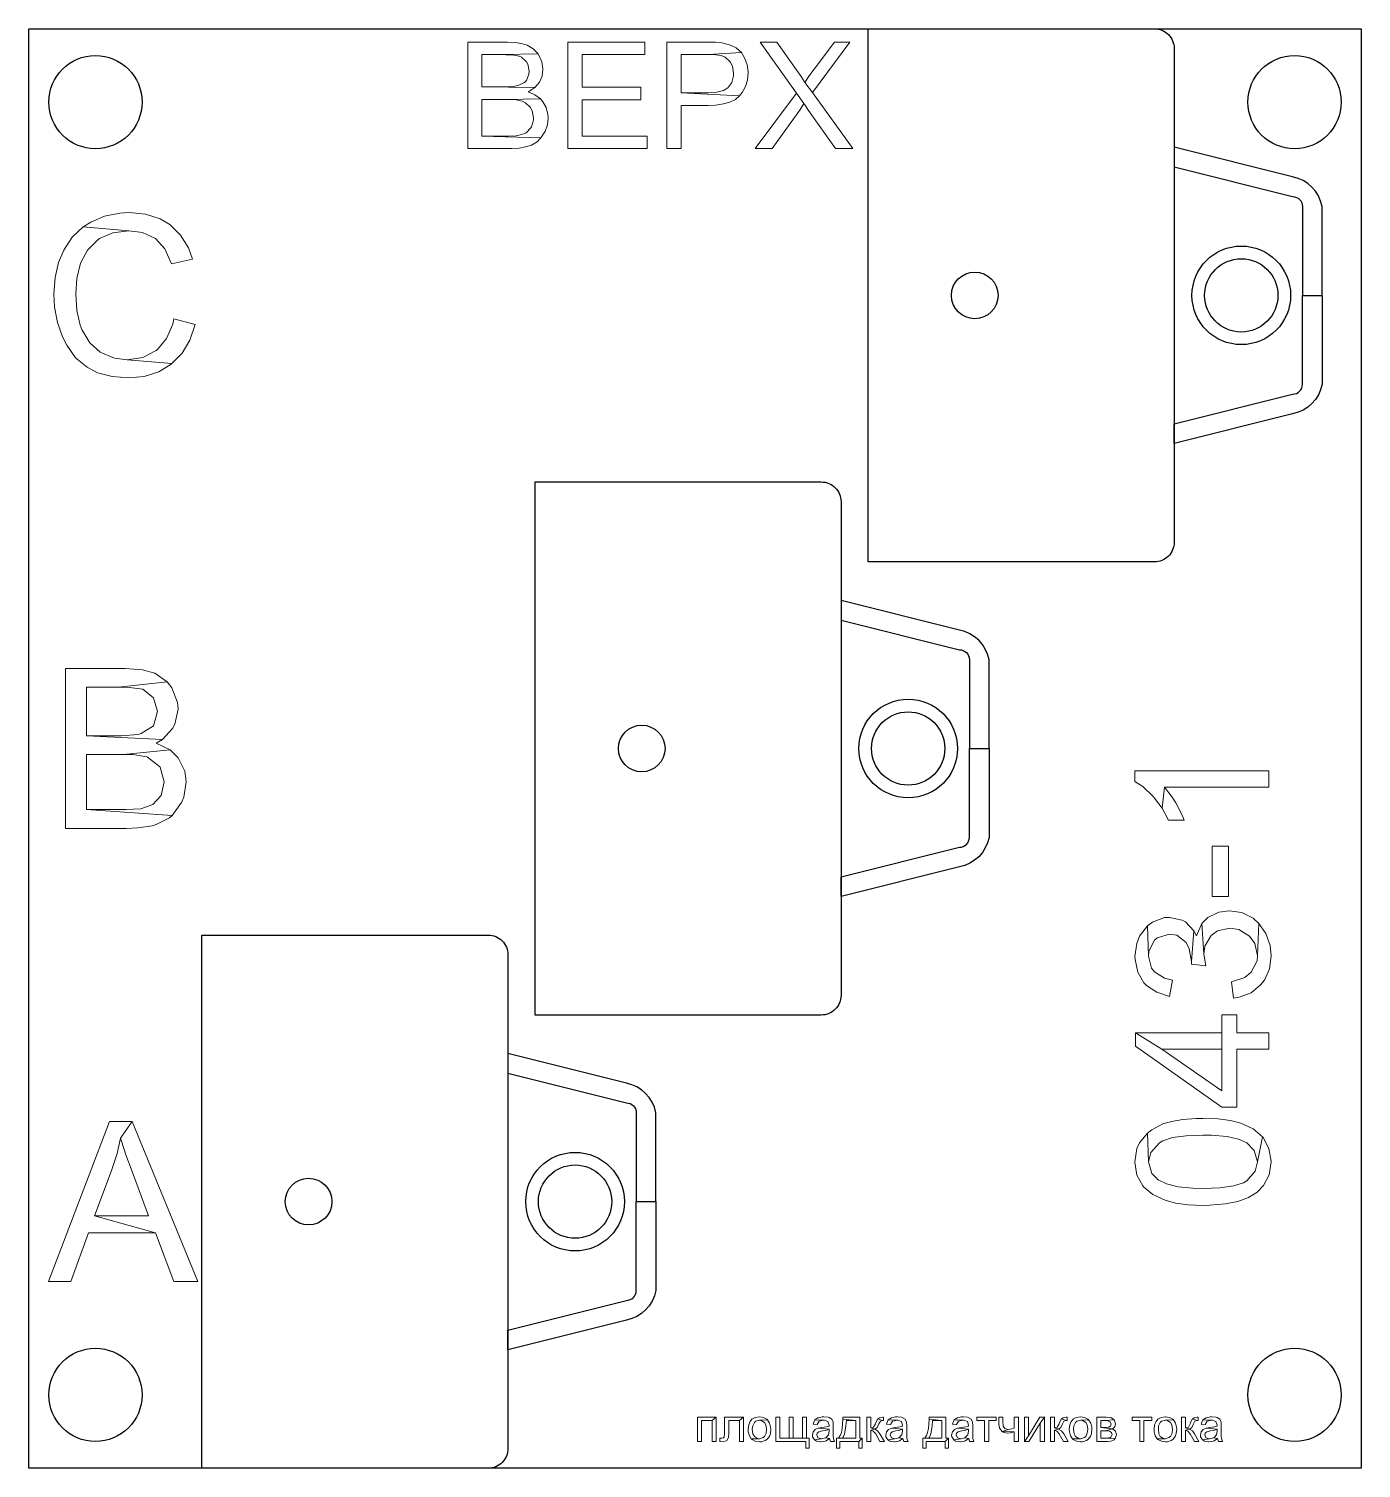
# Model space of a CAD drawing. Header units: millimetres. Extents: x -999 to 572, y 278 to 1201.
# Drawn here: x 112 to 212, y 1052 to 1160 of the extents above; entities that cross this region are included whole.
import ezdxf

# ---------------------------------------------------------------- set-up
doc = ezdxf.new("R2010")
doc.units = ezdxf.units.MM
doc.header["$MEASUREMENT"] = 0
doc.layers.add('Drawing', color=30, linetype='Continuous')

msp = doc.modelspace()

# ---------------------------------------------------------------- linework, layer by layer
msp.add_lwpolyline([(112, 1160), (212, 1160), (212, 1052), (112, 1052)], close=True)
for centre, radius in [((117, 1154.5), 3.5), ((207, 1154.5), 3.5), ((203, 1140), 2.75), ((183, 1140), 1.75), ((178, 1106), 2.75), ((158, 1106), 1.75), ((153, 1072), 2.75), ((133, 1072), 1.75), ((117, 1057.5), 3.5), ((207, 1057.5), 3.5)]:
    msp.add_circle(centre, radius)
at = {"layer": 'Drawing'}
for points in [[(196.48, 1160, -0.414214), (197.96, 1158.52), (197.96, 1121.48, -0.414214), (196.48, 1120), (175, 1120), (175, 1160)], [(125, 1052), (125, 1092), (146.48, 1092, -0.414214), (147.96, 1090.52), (147.96, 1053.48, -0.414214), (146.48, 1052)]]:
    msp.add_lwpolyline(points, format="xyb", dxfattribs=at)
at = {"layer": 'Drawing', "color": 30, "lineweight": 0}
for points in [[(147.94, 1159), (144.94, 1159), (144.94, 1151.01), (147.99, 1151.01), (148.26, 1151.01), (148.81, 1151.05), (149.28, 1151.14), (149.72, 1151.28), (150.16, 1151.53), (150.44, 1151.81), (146, 1151.95), (146, 1154.69), (147.85, 1154.69), (150.4, 1154.75), (149.99, 1155.05), (149.47, 1155.26), (149.54, 1155.29), (149.99, 1155.6), (146, 1155.64), (146, 1158.06), (147.6, 1158.06), (150.22, 1158.11), (149.86, 1158.49), (149.41, 1158.76), (149.06, 1158.88), (148.55, 1158.97)], [(158.24, 1159), (152.45, 1159), (152.45, 1151.01), (158.42, 1151.01), (158.42, 1151.95), (153.52, 1151.95), (153.52, 1154.67), (157.94, 1154.67), (157.94, 1155.61), (153.52, 1155.61), (153.52, 1158.06), (158.24, 1158.06)], [(162.9, 1159), (159.88, 1159), (159.88, 1151.01), (160.95, 1151.01), (160.95, 1154.25), (162.99, 1154.25), (163.55, 1154.27), (164.13, 1154.36), (164.62, 1154.5), (165.03, 1154.7), (165.34, 1154.96), (160.95, 1155.2), (160.95, 1158.06), (162.99, 1158.06), (165.48, 1158.21), (165.1, 1158.56), (165.1, 1158.56), (164.66, 1158.78), (164.12, 1158.92), (164.01, 1158.94), (163.53, 1158.99)], [(168.15, 1159), (166.89, 1159), (169.61, 1155.17), (170.18, 1154.39), (170.24, 1154.3), (170.53, 1153.86), (172.54, 1151.01), (173.85, 1151.01), (170.83, 1155.23), (170.24, 1155.97), (170.21, 1156.03), (169.96, 1156.43), (169.6, 1156.95)], [(173.63, 1159), (172.48, 1159), (170.87, 1156.88), (170.85, 1156.84), (170.52, 1156.4), (170.24, 1155.97), (170.83, 1155.23)], [(150.22, 1158.11), (147.6, 1158.06), (147.81, 1158.05), (148.41, 1158.02), (148.81, 1157.95), (148.98, 1157.88), (149.36, 1157.53), (149.45, 1157.35), (149.55, 1156.83), (149.53, 1156.6), (149.35, 1156.13), (149.21, 1155.98), (148.74, 1155.74), (148.36, 1155.67), (147.73, 1155.64), (146, 1155.64), (149.99, 1155.6), (150.32, 1155.99), (150.52, 1156.44), (150.59, 1156.96), (150.59, 1157.01), (150.5, 1157.53), (150.28, 1158.01)], [(165.48, 1158.21), (162.99, 1158.06), (163.56, 1158.04), (163.97, 1157.99), (164.26, 1157.87), (164.65, 1157.52), (164.81, 1157.19), (164.89, 1156.66), (164.89, 1156.48), (164.76, 1155.97), (164.47, 1155.58), (164.13, 1155.37), (163.64, 1155.24), (163.01, 1155.2), (160.95, 1155.2), (165.34, 1154.96), (165.54, 1155.21), (165.79, 1155.66), (165.94, 1156.15), (165.99, 1156.69), (165.99, 1156.76), (165.92, 1157.29), (165.75, 1157.78)], [(150.4, 1154.75), (147.85, 1154.69), (148, 1154.69), (148.58, 1154.66), (149.02, 1154.57), (149.27, 1154.45), (149.66, 1154.1), (149.79, 1153.84), (149.88, 1153.32), (149.88, 1153.14), (149.72, 1152.65), (149.68, 1152.58), (149.32, 1152.2), (149.23, 1152.15), (148.71, 1151.99), (148.58, 1151.97), (147.99, 1151.95), (146, 1151.95), (150.44, 1151.81), (150.74, 1152.28), (150.75, 1152.29), (150.92, 1152.79), (150.98, 1153.32), (150.96, 1153.58), (150.84, 1154.09), (150.59, 1154.53)], [(169.61, 1155.17), (166.52, 1151.01), (167.79, 1151.01), (169.8, 1153.79), (169.87, 1153.89), (170.18, 1154.39)], [(119.54, 1146.22), (118.83, 1146.17), (117.69, 1145.94), (116.65, 1145.48), (116.09, 1145.13), (119.52, 1144.85), (120.53, 1144.72), (121.52, 1144.27), (122.21, 1143.48), (122.72, 1142.36), (124.29, 1142.72), (123.98, 1143.56), (123.38, 1144.52), (122.59, 1145.31), (121.85, 1145.74), (120.76, 1146.09)], [(116.09, 1145.13), (115.25, 1144.37), (114.62, 1143.38), (114.24, 1142.47), (113.99, 1141.35), (113.88, 1140.11), (113.94, 1139.12), (114.16, 1137.97), (114.52, 1136.88), (114.85, 1136.25), (115.51, 1135.31), (116.37, 1134.6), (117.16, 1134.19), (118.25, 1133.91), (119.52, 1133.81), (120.66, 1133.91), (121.75, 1134.27), (122.69, 1134.83), (122.74, 1134.88), (119.39, 1135.16), (118.43, 1135.28), (117.36, 1135.74), (116.57, 1136.43), (115.97, 1137.44), (115.86, 1137.77), (115.61, 1138.86), (115.53, 1140.11), (115.53, 1140.11), (115.61, 1141.27), (115.89, 1142.41), (116.4, 1143.38), (117.21, 1144.19), (117.31, 1144.27), (118.3, 1144.7), (119.52, 1144.85)], [(122.89, 1138.23), (122.82, 1137.85), (122.33, 1136.76), (121.65, 1135.94), (121.55, 1135.87), (120.56, 1135.33), (119.39, 1135.16), (122.74, 1134.88), (123.5, 1135.66), (124.09, 1136.63), (124.49, 1137.82)], [(119.24, 1112.01), (114.75, 1112.01), (114.75, 1100.01), (119.31, 1100.01), (120.18, 1100.04), (121.27, 1100.21), (121.55, 1100.29), (122.56, 1100.8), (122.77, 1100.98), (116.32, 1101.43), (116.32, 1105.54), (119.11, 1105.54), (122.61, 1105.9), (121.55, 1106.41), (122.03, 1106.68), (116.32, 1106.96), (116.32, 1110.59), (118.73, 1110.59), (122.39, 1111), (121.45, 1111.66), (120.53, 1111.91)], [(122.39, 1111), (118.73, 1110.59), (119.57, 1110.57), (120.56, 1110.44), (121.37, 1109.81), (121.65, 1108.77), (121.35, 1107.7), (120.43, 1107.12), (120.2, 1107.04), (118.93, 1106.96), (116.32, 1106.96), (122.03, 1106.68), (122.79, 1107.5), (122.97, 1107.83), (123.22, 1108.94), (123.17, 1109.45), (122.74, 1110.54)], [(122.61, 1105.9), (119.11, 1105.54), (119.82, 1105.54), (120.86, 1105.37), (120.91, 1105.34), (121.8, 1104.65), (121.85, 1104.6), (122.16, 1103.49), (121.93, 1102.47), (121.32, 1101.81), (120.41, 1101.48), (119.31, 1101.43), (116.32, 1101.43), (122.77, 1100.98), (123.45, 1101.94), (123.63, 1102.35), (123.81, 1103.49), (123.71, 1104.3), (123.22, 1105.31)], [(195.01, 1104.32), (195.01, 1103.53), (195.61, 1103.15), (196.35, 1102.43), (196.48, 1102.28), (197.05, 1101.52), (197.24, 1103.09), (205.07, 1103.09), (205.07, 1104.32)], [(197.05, 1101.52), (197.54, 1100.63), (198.72, 1100.63), (198.56, 1101.01), (198.09, 1101.92), (197.81, 1102.36), (197.24, 1103.09)], [(202.05, 1094.9), (200.82, 1094.9), (200.82, 1098.67), (202.05, 1098.67), (202.05, 1094.9)], [(195.97, 1092.69), (196.03, 1090.42), (196.05, 1090.79), (196.48, 1091.61), (196.69, 1091.8), (197.6, 1092.08), (198.15, 1091.99), (198.85, 1091.44), (199.09, 1090.98), (199.26, 1090.02), (199.45, 1092.31), (198.81, 1092.99), (198.56, 1093.12), (197.62, 1093.33), (197.24, 1093.31), (196.33, 1092.97)], [(200.04, 1092.86), (200.19, 1090.57), (200.27, 1091.17), (200.74, 1091.97), (201.21, 1092.31), (202.14, 1092.52), (202.82, 1092.42), (203.62, 1091.93), (204.01, 1091.38), (204.22, 1090.47), (204.32, 1092.86), (203.88, 1093.27), (203.05, 1093.69), (202.1, 1093.82), (201.31, 1093.73), (200.49, 1093.33)], [(195.01, 1090.4), (195.03, 1090.17), (195.23, 1089.22), (195.69, 1088.43), (195.88, 1088.22), (196.65, 1087.71), (197.62, 1087.39), (197.83, 1088.62), (197.24, 1088.77), (196.48, 1089.24), (196.26, 1089.51), (196.03, 1090.42), (195.97, 1092.69), (195.37, 1091.91), (195.16, 1091.38)], [(199.26, 1089.83), (200.34, 1089.7), (200.19, 1090.57), (200.04, 1092.86), (199.64, 1091.95), (199.45, 1092.31), (199.26, 1090.02)], [(202.27, 1088.49), (202.41, 1087.26), (202.84, 1087.35), (203.73, 1087.67), (204.45, 1088.26), (204.73, 1088.62), (205.11, 1089.47), (205.24, 1090.45), (205.17, 1091.23), (204.85, 1092.12), (204.32, 1092.86), (204.22, 1090.47), (204.18, 1090.06), (203.75, 1089.22), (203.26, 1088.83)], [(195.06, 1084.66), (195.06, 1083.66), (201.55, 1079.1), (202.67, 1079.1), (202.67, 1083.43), (205.07, 1083.43), (205.07, 1084.66), (202.67, 1084.66), (202.67, 1086.01), (201.55, 1086.01), (201.55, 1084.66), (201.55, 1080.31), (197.03, 1083.43)], [(195.06, 1084.66), (197.03, 1083.43), (201.55, 1083.43), (201.55, 1080.31), (201.55, 1084.66)], [(119.77, 1078.01), (118.07, 1078.01), (113.48, 1066.01), (115.15, 1066.01), (116.47, 1069.66), (121.5, 1069.66), (116.93, 1070.93), (118.25, 1074.46), (118.25, 1074.48), (118.63, 1075.62), (118.88, 1076.77)], [(119.77, 1078.01), (118.88, 1076.77), (118.96, 1076.54), (119.29, 1075.52), (119.75, 1074.25), (120.99, 1070.93), (116.93, 1070.93), (121.5, 1069.66), (122.89, 1066.01), (124.69, 1066.01)], [(195.95, 1077.15), (196.03, 1074.99), (196.2, 1075.69), (196.86, 1076.41), (197.11, 1076.56), (197.83, 1076.81), (198.85, 1076.94), (200.12, 1076.98), (200.76, 1076.98), (201.93, 1076.89), (202.8, 1076.7), (203.41, 1076.41), (203.96, 1075.83), (204.22, 1074.99), (204.6, 1076.87), (203.9, 1077.47), (202.97, 1077.89), (202.2, 1078.08), (201.25, 1078.21), (200.12, 1078.25), (199.62, 1078.25), (198.6, 1078.17), (197.77, 1078.02), (197.11, 1077.83), (196.29, 1077.4)], [(195.01, 1074.99), (195.01, 1074.96), (195.16, 1073.99), (195.61, 1073.18), (195.65, 1073.12), (196.35, 1072.53), (197.28, 1072.1), (198.05, 1071.89), (199, 1071.76), (200.12, 1071.72), (200.63, 1071.74), (201.78, 1071.83), (202.73, 1072.02), (203.54, 1072.31), (204.2, 1072.72), (204.66, 1073.2), (205.09, 1074.01), (205.24, 1074.99), (205.24, 1075.03), (205.07, 1076), (204.64, 1076.81), (204.6, 1076.87), (204.22, 1074.99), (204.05, 1074.29), (203.41, 1073.56), (203.16, 1073.42), (202.41, 1073.18), (201.42, 1073.03), (200.12, 1072.99), (199.36, 1073.01), (198.26, 1073.12), (197.39, 1073.33), (196.75, 1073.63), (196.29, 1074.1), (196.03, 1074.99), (195.95, 1077.15), (195.35, 1076.41), (195.16, 1075.98)], [(163.6, 1055.83), (162.18, 1055.83), (162.18, 1054.01), (162.48, 1054.01), (162.48, 1055.57), (163.3, 1055.57)], [(163.6, 1055.83), (163.3, 1055.57), (163.3, 1054.01), (163.6, 1054.01)], [(165.64, 1055.83), (164.21, 1055.83), (164.21, 1054.63), (164.19, 1054.34), (164.14, 1054.29), (164.02, 1054.26), (163.87, 1054.26), (163.87, 1054.01), (164.13, 1053.99), (164.38, 1054.07), (164.5, 1054.25), (164.51, 1054.31), (164.53, 1054.66), (164.53, 1055.57), (165.33, 1055.57)], [(165.64, 1055.83), (165.33, 1055.57), (165.33, 1054.01), (165.64, 1054.01)], [(166.84, 1055.86), (166.83, 1055.86), (166.52, 1055.81), (166.27, 1055.67), (166.14, 1055.51), (166.03, 1055.25), (165.98, 1054.92), (166, 1054.72), (166.08, 1054.44), (166.22, 1054.21), (166.84, 1054.21), (166.7, 1054.23), (166.46, 1054.39), (166.35, 1054.58), (166.3, 1054.92), (166.33, 1055.19), (166.46, 1055.43), (166.55, 1055.52), (166.84, 1055.6), (167.45, 1055.62), (167.39, 1055.67), (167.15, 1055.81)], [(167.45, 1055.62), (166.84, 1055.6), (166.97, 1055.59), (167.21, 1055.43), (167.32, 1055.25), (167.37, 1054.93), (167.34, 1054.63), (167.21, 1054.39), (167.11, 1054.31), (166.84, 1054.21), (166.22, 1054.21), (166.28, 1054.15), (166.52, 1054.02), (166.84, 1053.97), (166.99, 1053.97), (167.27, 1054.09), (167.39, 1054.15), (167.58, 1054.39), (167.66, 1054.61), (167.69, 1054.93), (167.67, 1055.09), (167.59, 1055.38)], [(168.36, 1055.83), (168.06, 1055.83), (168.06, 1054.01), (170.32, 1054.01), (170.32, 1053.5), (170.58, 1053.5), (170.58, 1054.26), (170.37, 1054.26), (169.36, 1054.26), (168.36, 1054.26)], [(169.36, 1055.83), (169.06, 1055.83), (169.06, 1054.26), (168.36, 1054.26), (169.36, 1054.26)], [(170.37, 1055.83), (170.07, 1055.83), (170.07, 1054.26), (169.36, 1054.26), (170.37, 1054.26)], [(170.99, 1055.62), (170.98, 1055.59), (170.87, 1055.3), (171.17, 1055.27), (171.17, 1055.28), (171.31, 1055.54), (171.33, 1055.54), (171.63, 1055.6)], [(171.68, 1055.86), (171.55, 1055.86), (171.26, 1055.79), (171.23, 1055.79), (170.99, 1055.62), (171.63, 1055.6), (171.71, 1055.6), (171.98, 1055.51), (172.08, 1055.24), (172.06, 1055.16), (171.87, 1055.11), (171.52, 1055.06), (171.25, 1055.01), (172.06, 1054.92), (172.06, 1054.8), (172.06, 1054.79), (172.01, 1054.5), (171.82, 1054.29), (171.79, 1054.28), (172.09, 1054.23), (172.16, 1054.01), (172.48, 1054.01), (172.4, 1054.23), (172.38, 1054.39), (172.38, 1054.77), (172.38, 1055.17), (172.37, 1055.46), (172.27, 1055.67), (172.06, 1055.81), (172, 1055.83)], [(174.36, 1055.83), (173.1, 1055.83), (173.1, 1055.68), (174.06, 1055.57), (174.06, 1054.26), (173.08, 1054.26), (172.78, 1054.26), (172.62, 1054.26), (172.62, 1053.5), (172.88, 1053.5), (172.88, 1054.01), (174.3, 1054.01), (174.55, 1054.26), (174.36, 1054.26)], [(173.1, 1055.68), (173.08, 1055.3), (173.05, 1054.98), (172.99, 1054.69), (172.89, 1054.45), (172.78, 1054.26), (173.08, 1054.26), (173.12, 1054.34), (173.21, 1054.58), (173.28, 1054.85), (173.32, 1055.19), (173.36, 1055.57), (174.06, 1055.57)], [(175.19, 1055.83), (174.89, 1055.83), (174.89, 1054.01), (175.19, 1054.01), (175.19, 1054.85), (175.49, 1054.93), (175.19, 1055.04)], [(175.72, 1055.7), (175.57, 1055.43), (175.54, 1055.33), (175.4, 1055.09), (175.19, 1055.04), (175.49, 1054.93), (175.67, 1055.06), (175.8, 1055.32), (175.91, 1055.54), (176.07, 1055.57)], [(176.15, 1055.83), (176.09, 1055.83), (175.85, 1055.79), (175.72, 1055.7), (175.72, 1055.7), (176.07, 1055.57), (176.15, 1055.57)], [(176.5, 1055.62), (176.48, 1055.59), (176.37, 1055.3), (176.66, 1055.27), (176.68, 1055.28), (176.82, 1055.54), (176.84, 1055.54), (177.14, 1055.6)], [(177.19, 1055.86), (177.06, 1055.86), (176.77, 1055.79), (176.74, 1055.79), (176.5, 1055.62), (177.14, 1055.6), (177.22, 1055.6), (177.49, 1055.51), (177.57, 1055.24), (177.57, 1055.16), (177.38, 1055.11), (177.03, 1055.06), (176.76, 1055.01), (177.57, 1054.92), (177.57, 1054.8), (177.57, 1054.79), (177.52, 1054.5), (177.31, 1054.29), (177.3, 1054.28), (177.6, 1054.23), (177.67, 1054.01), (177.99, 1054.01), (177.91, 1054.23), (177.89, 1054.39), (177.89, 1054.77), (177.89, 1055.17), (177.87, 1055.46), (177.78, 1055.67), (177.55, 1055.81), (177.51, 1055.83)], [(180.83, 1055.83), (179.57, 1055.83), (179.57, 1055.68), (180.52, 1055.57), (180.52, 1054.26), (179.55, 1054.26), (179.26, 1054.26), (179.1, 1054.26), (179.1, 1053.5), (179.36, 1053.5), (179.36, 1054.01), (180.78, 1054.01), (181.03, 1054.26), (180.83, 1054.26)], [(179.57, 1055.68), (179.55, 1055.3), (179.52, 1054.98), (179.45, 1054.69), (179.37, 1054.45), (179.26, 1054.26), (179.55, 1054.26), (179.6, 1054.34), (179.69, 1054.58), (179.76, 1054.85), (179.81, 1055.19), (179.82, 1055.57), (180.52, 1055.57)], [(181.45, 1055.62), (181.43, 1055.59), (181.32, 1055.3), (181.61, 1055.27), (181.63, 1055.28), (181.77, 1055.54), (181.78, 1055.54), (182.09, 1055.6)], [(182.14, 1055.86), (182.01, 1055.86), (181.72, 1055.79), (181.69, 1055.79), (181.45, 1055.62), (182.09, 1055.6), (182.17, 1055.6), (182.44, 1055.51), (182.52, 1055.24), (182.52, 1055.16), (182.33, 1055.11), (181.98, 1055.06), (181.7, 1055.01), (182.52, 1054.92), (182.52, 1054.8), (182.52, 1054.79), (182.47, 1054.5), (182.26, 1054.29), (182.25, 1054.28), (182.55, 1054.23), (182.61, 1054.01), (182.93, 1054.01), (182.85, 1054.23), (182.84, 1054.39), (182.84, 1054.77), (182.84, 1055.17), (182.82, 1055.46), (182.73, 1055.67), (182.5, 1055.81), (182.44, 1055.83)], [(184.61, 1055.83), (183.14, 1055.83), (183.14, 1055.57), (183.73, 1055.57), (183.73, 1054.01), (184.04, 1054.01), (184.04, 1055.57), (184.61, 1055.57)], [(185.11, 1055.83), (184.8, 1055.83), (184.8, 1055.35), (184.8, 1055.32), (184.85, 1055.01), (184.87, 1054.98), (185.06, 1054.76), (185.5, 1054.9), (185.25, 1054.98), (185.12, 1055.16), (185.12, 1055.17), (185.11, 1055.48)], [(186.27, 1055.83), (185.95, 1055.83), (185.95, 1055), (185.78, 1054.95), (185.5, 1054.9), (185.06, 1054.76), (185.95, 1054.74), (185.95, 1054.01), (186.27, 1054.01)], [(187.04, 1055.83), (186.72, 1055.83), (186.72, 1054.01), (187.04, 1054.44)], [(188.22, 1055.83), (187.88, 1055.83), (187.04, 1054.44), (186.72, 1054.01), (187.05, 1054.01), (187.9, 1055.38)], [(188.22, 1055.83), (187.9, 1055.38), (187.9, 1054.01), (188.22, 1054.01)], [(188.98, 1055.83), (188.67, 1055.83), (188.67, 1054.01), (188.98, 1054.01), (188.98, 1054.85), (189.27, 1054.93), (188.98, 1055.04)], [(189.5, 1055.7), (189.35, 1055.43), (189.32, 1055.33), (189.19, 1055.09), (188.98, 1055.04), (189.27, 1054.93), (189.45, 1055.06), (189.58, 1055.32), (189.69, 1055.54), (189.85, 1055.57)], [(189.93, 1055.83), (189.86, 1055.83), (189.64, 1055.79), (189.51, 1055.7), (189.5, 1055.7), (189.85, 1055.57), (189.93, 1055.57)], [(190.93, 1055.86), (190.92, 1055.86), (190.61, 1055.81), (190.37, 1055.67), (190.23, 1055.51), (190.12, 1055.25), (190.09, 1054.92), (190.1, 1054.72), (190.17, 1054.44), (190.33, 1054.21), (190.93, 1054.21), (190.8, 1054.23), (190.55, 1054.39), (190.45, 1054.58), (190.41, 1054.92), (190.44, 1055.19), (190.55, 1055.43), (190.66, 1055.52), (190.93, 1055.6), (191.54, 1055.62), (191.49, 1055.67), (191.24, 1055.81)], [(191.54, 1055.62), (190.93, 1055.6), (191.08, 1055.59), (191.32, 1055.43), (191.43, 1055.25), (191.48, 1054.93), (191.44, 1054.63), (191.32, 1054.39), (191.22, 1054.31), (190.93, 1054.21), (190.33, 1054.21), (190.37, 1054.15), (190.63, 1054.02), (190.93, 1053.97), (191.09, 1053.97), (191.38, 1054.09), (191.49, 1054.15), (191.68, 1054.39), (191.75, 1054.61), (191.78, 1054.93), (191.78, 1055.09), (191.7, 1055.38)], [(192.85, 1055.83), (192.15, 1055.83), (192.15, 1054.01), (192.96, 1054.01), (193.2, 1054.02), (193.45, 1054.13), (193.53, 1054.23), (192.45, 1054.26), (192.45, 1054.8), (192.82, 1054.8), (193.33, 1054.95), (192.45, 1055.06), (192.45, 1055.57), (192.78, 1055.57), (193.45, 1055.62), (193.25, 1055.78), (193.18, 1055.79)], [(193.45, 1055.62), (192.78, 1055.57), (192.86, 1055.57), (193.14, 1055.51), (193.23, 1055.32), (193.18, 1055.16), (193.06, 1055.08), (192.78, 1055.06), (192.45, 1055.06), (193.33, 1054.95), (193.5, 1055.11), (193.55, 1055.33)], [(196.28, 1055.83), (194.8, 1055.83), (194.8, 1055.57), (195.39, 1055.57), (195.39, 1054.01), (195.69, 1054.01), (195.69, 1055.57), (196.28, 1055.57)], [(197.3, 1055.86), (197.29, 1055.86), (196.98, 1055.81), (196.73, 1055.67), (196.6, 1055.51), (196.49, 1055.25), (196.46, 1054.92), (196.46, 1054.72), (196.54, 1054.44), (196.68, 1054.21), (197.3, 1054.21), (197.16, 1054.23), (196.92, 1054.39), (196.81, 1054.58), (196.78, 1054.92), (196.79, 1055.19), (196.92, 1055.43), (197.01, 1055.52), (197.3, 1055.6), (197.91, 1055.62), (197.86, 1055.67), (197.61, 1055.81)], [(197.91, 1055.62), (197.3, 1055.6), (197.43, 1055.59), (197.69, 1055.43), (197.78, 1055.25), (197.83, 1054.93), (197.8, 1054.63), (197.69, 1054.39), (197.57, 1054.31), (197.3, 1054.21), (196.68, 1054.21), (196.74, 1054.15), (197, 1054.02), (197.3, 1053.97), (197.46, 1053.97), (197.73, 1054.09), (197.86, 1054.15), (198.04, 1054.39), (198.12, 1054.61), (198.15, 1054.93), (198.13, 1055.09), (198.07, 1055.38)], [(198.82, 1055.83), (198.5, 1055.83), (198.5, 1054.01), (198.82, 1054.01), (198.82, 1054.85), (199.11, 1054.93), (198.82, 1055.04)], [(199.33, 1055.7), (199.19, 1055.43), (199.15, 1055.33), (199.03, 1055.09), (198.82, 1055.04), (199.11, 1054.93), (199.28, 1055.06), (199.41, 1055.32), (199.52, 1055.54), (199.68, 1055.57)], [(199.76, 1055.83), (199.7, 1055.83), (199.47, 1055.79), (199.35, 1055.7), (199.33, 1055.7), (199.68, 1055.57), (199.76, 1055.57)], [(200.11, 1055.62), (200.1, 1055.59), (199.98, 1055.3), (200.29, 1055.27), (200.29, 1055.28), (200.43, 1055.54), (200.46, 1055.54), (200.75, 1055.6)], [(200.8, 1055.86), (200.69, 1055.86), (200.38, 1055.79), (200.37, 1055.79), (200.11, 1055.62), (200.75, 1055.6), (200.85, 1055.6), (201.1, 1055.51), (201.2, 1055.24), (201.2, 1055.16), (200.99, 1055.11), (200.64, 1055.06), (200.37, 1055.01), (201.2, 1054.92), (201.2, 1054.8), (201.2, 1054.79), (201.13, 1054.5), (200.94, 1054.29), (200.91, 1054.28), (201.21, 1054.23), (201.28, 1054.01), (201.6, 1054.01), (201.52, 1054.23), (201.5, 1054.39), (201.5, 1054.77), (201.5, 1055.17), (201.48, 1055.46), (201.39, 1055.67), (201.18, 1055.81), (201.12, 1055.83)], [(171.25, 1055.01), (171.02, 1054.9), (170.87, 1054.72), (170.82, 1054.49), (170.82, 1054.36), (170.98, 1054.12), (171.5, 1054.21), (171.23, 1054.29), (171.14, 1054.5), (171.18, 1054.64), (171.3, 1054.74), (171.57, 1054.8), (171.81, 1054.84), (172.06, 1054.92)], [(171.79, 1054.28), (171.5, 1054.21), (170.98, 1054.12), (171.12, 1054.02), (171.42, 1053.97), (171.47, 1053.97), (171.78, 1054.02), (171.84, 1054.05), (172.09, 1054.23)], [(174.55, 1054.26), (174.3, 1054.01), (174.3, 1053.5), (174.55, 1053.5)], [(175.49, 1054.93), (175.19, 1054.85), (175.38, 1054.79), (175.56, 1054.57), (175.88, 1054.01), (176.21, 1054.01), (175.88, 1054.57), (175.7, 1054.8)], [(176.76, 1055.01), (176.53, 1054.9), (176.37, 1054.72), (176.31, 1054.49), (176.32, 1054.36), (176.47, 1054.12), (177.01, 1054.21), (176.74, 1054.29), (176.64, 1054.5), (176.69, 1054.64), (176.8, 1054.74), (177.08, 1054.8), (177.31, 1054.84), (177.57, 1054.92)], [(177.3, 1054.28), (177.01, 1054.21), (176.47, 1054.12), (176.63, 1054.02), (176.93, 1053.97), (176.98, 1053.97), (177.27, 1054.02), (177.35, 1054.05), (177.6, 1054.23)], [(181.03, 1054.26), (180.78, 1054.01), (180.78, 1053.5), (181.03, 1053.5)], [(181.7, 1055.01), (181.48, 1054.9), (181.32, 1054.72), (181.26, 1054.49), (181.27, 1054.36), (181.42, 1054.12), (181.96, 1054.21), (181.69, 1054.29), (181.59, 1054.5), (181.63, 1054.64), (181.75, 1054.74), (182.02, 1054.8), (182.26, 1054.84), (182.52, 1054.92)], [(182.25, 1054.28), (181.96, 1054.21), (181.42, 1054.12), (181.56, 1054.02), (181.88, 1053.97), (181.93, 1053.97), (182.22, 1054.02), (182.28, 1054.05), (182.55, 1054.23)], [(185.06, 1054.76), (185.14, 1054.71), (185.42, 1054.64), (185.65, 1054.66), (185.95, 1054.74)], [(189.27, 1054.93), (188.98, 1054.85), (189.16, 1054.79), (189.34, 1054.57), (189.66, 1054.01), (190.01, 1054.01), (189.67, 1054.57), (189.5, 1054.8)], [(193.33, 1054.95), (192.82, 1054.8), (193.12, 1054.79), (193.26, 1054.69), (193.31, 1054.53), (193.22, 1054.33), (193.18, 1054.31), (192.85, 1054.26), (192.45, 1054.26), (193.53, 1054.23), (193.63, 1054.52), (193.55, 1054.79)], [(199.11, 1054.93), (198.82, 1054.85), (198.99, 1054.79), (199.17, 1054.57), (199.49, 1054.01), (199.82, 1054.01), (199.49, 1054.57), (199.33, 1054.8)], [(200.37, 1055.01), (200.14, 1054.9), (199.98, 1054.72), (199.94, 1054.49), (199.94, 1054.36), (200.1, 1054.12), (200.62, 1054.21), (200.35, 1054.29), (200.26, 1054.5), (200.3, 1054.64), (200.41, 1054.74), (200.69, 1054.8), (200.93, 1054.84), (201.2, 1054.92)], [(200.91, 1054.28), (200.62, 1054.21), (200.1, 1054.12), (200.24, 1054.02), (200.54, 1053.97), (200.59, 1053.97), (200.89, 1054.02), (200.96, 1054.05), (201.21, 1054.23)]]:
    msp.add_lwpolyline(points, close=True, dxfattribs=at)
at = {"layer": 'Drawing'}
for points in [[(209.07, 1140), (209.07, 1146.67, 0.302776), (206.85, 1148.89), (197.96, 1151.11), (197.96, 1149.63), (206.85, 1147.41, -0.414214), (207.59, 1146.67), (207.59, 1140)], [(209.07, 1140), (209.07, 1133.33, -0.302776), (206.85, 1131.11), (197.96, 1128.89), (197.96, 1130.37), (206.85, 1132.59, 0.414214), (207.59, 1133.33), (207.59, 1140)], [(171.48, 1126, -0.414214), (172.96, 1124.52), (172.96, 1087.48, -0.414214), (171.48, 1086), (150, 1086), (150, 1126)], [(184.07, 1106), (184.07, 1112.67, 0.302776), (181.85, 1114.89), (172.96, 1117.11), (172.96, 1115.63), (181.85, 1113.41, -0.414214), (182.59, 1112.67), (182.59, 1106)], [(184.07, 1106), (184.07, 1099.33, -0.302776), (181.85, 1097.11), (172.96, 1094.89), (172.96, 1096.37), (181.85, 1098.59, 0.414214), (182.59, 1099.33), (182.59, 1106)], [(159.07, 1072), (159.07, 1078.67, 0.302776), (156.85, 1080.89), (147.96, 1083.11), (147.96, 1081.63), (156.85, 1079.41, -0.414214), (157.59, 1078.67), (157.59, 1072)], [(159.07, 1072), (159.07, 1065.33, -0.302776), (156.85, 1063.11), (147.96, 1060.89), (147.96, 1062.37), (156.85, 1064.59, 0.414214), (157.59, 1065.33), (157.59, 1072)]]:
    msp.add_lwpolyline(points, format="xyb", close=True, dxfattribs=at)
for centre in [(203, 1140), (178, 1106), (153, 1072)]:
    msp.add_circle(centre, 3.7, dxfattribs=at)

doc.saveas('drawing.dxf')
